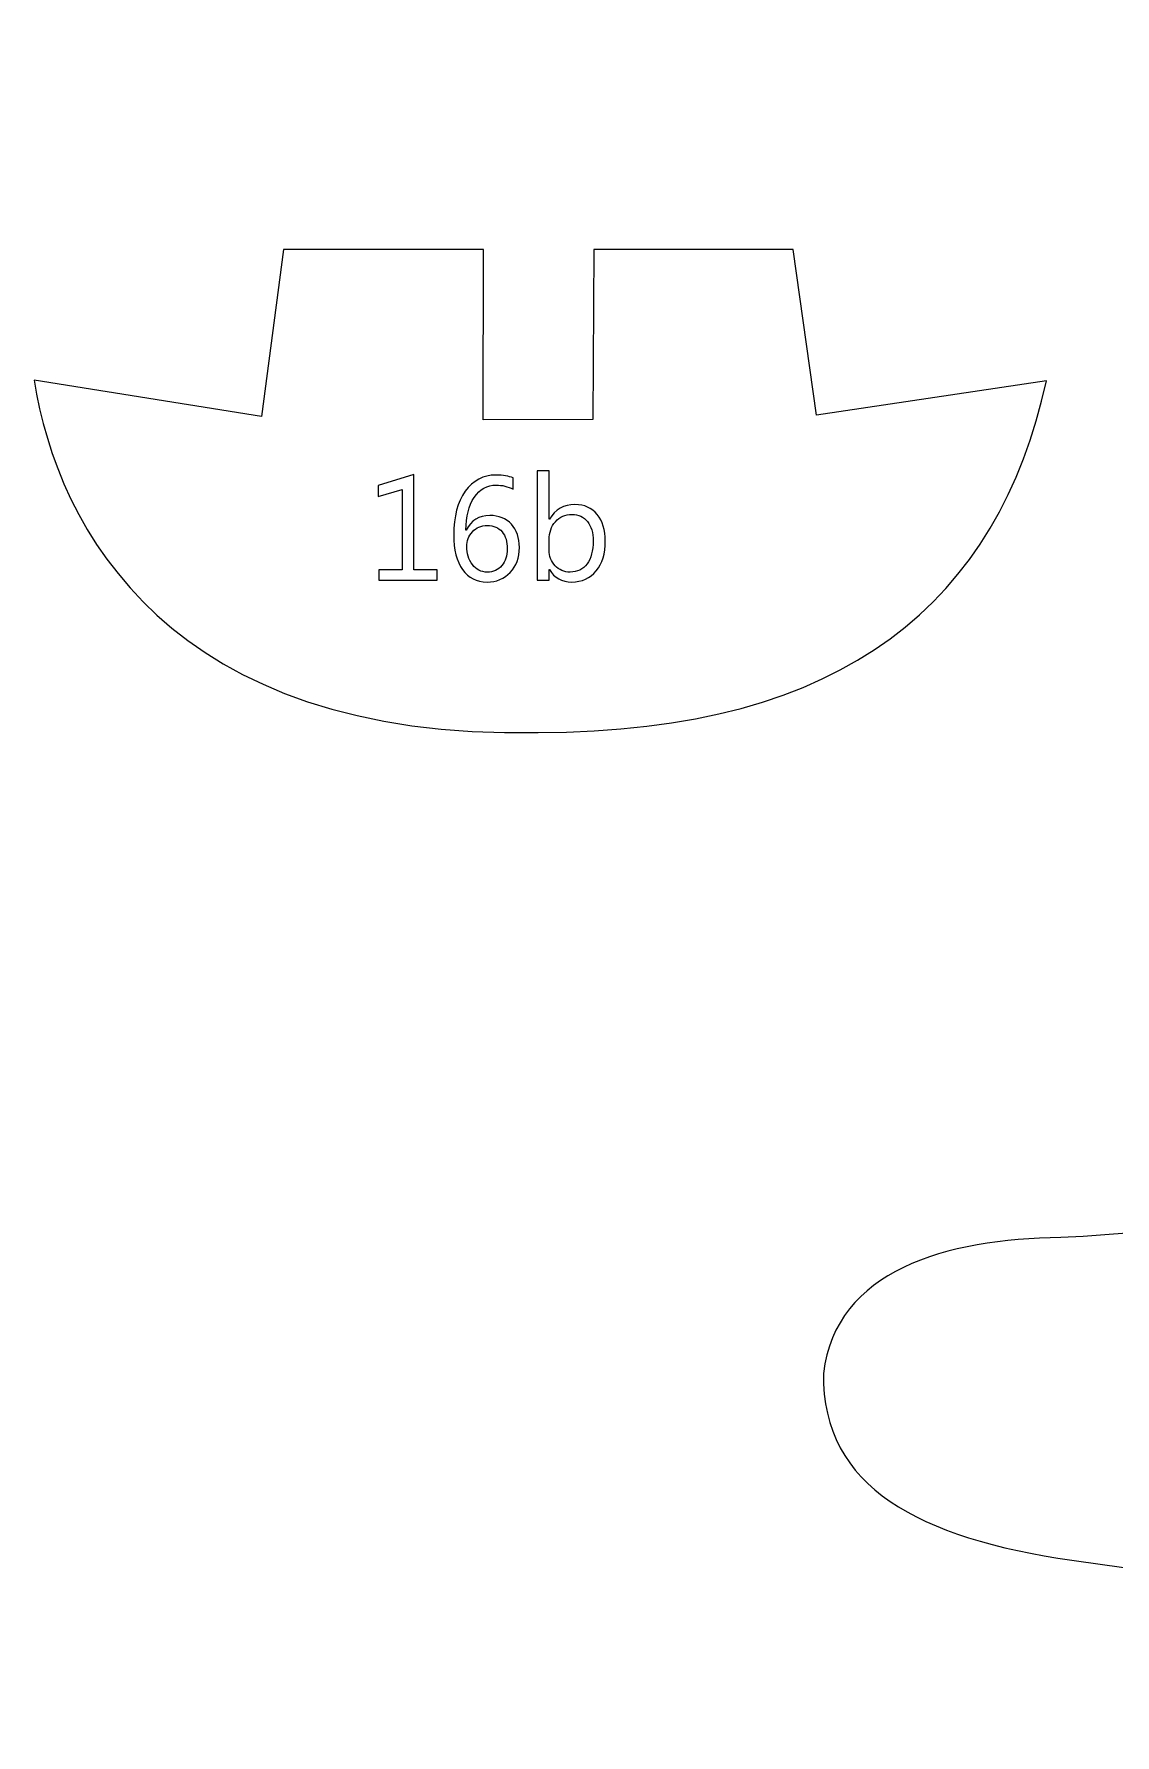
# Model space of a CAD drawing. Header units: centimetres. Extents: x -19.4 to 19.9, y -26.5 to 22.7.
# Drawn here: x 8.782 to 11.879, y -0.953 to 3.92 of the extents above; entities that cross this region are included whole.
import ezdxf

# ---------------------------------------------------------------- set-up
doc = ezdxf.new("R2010")
doc.units = ezdxf.units.CM
doc.header["$MEASUREMENT"] = 0
doc.layers.add('Camada 1', color=7, linetype='Continuous')

msp = doc.modelspace()

# ---------------------------------------------------------------- linework, layer by layer
at = {"layer": 'Camada 1', "color": 7, "lineweight": 9}
for points, knots in [([(19.36805, -0.52056), (19.0927, -0.84228), (18.36591, -0.9528), (17.39038, -0.95164), (17.39038, -0.95164), (15.5, -0.90316), (13.63281, -0.71134), (11.75615, -0.45247), (11.75615, -0.45247), (11.31918, -0.3888), (11.04032, -0.24453), (11.0438, 0.08312), (11.0438, 0.08312), (11.07917, 0.37846), (11.39479, 0.46808), (11.72457, 0.47221), (11.72457, 0.47221), (13.08022, 0.5396), (14.13726, 1.04369), (15.49136, 1.79754), (15.49136, 1.79754), (16.71144, 2.44339), (17.96469, 3.445), (18.99971, 3.84808), (18.99971, 3.84808), (18.99971, 3.84808), (19.19294, 3.88981), (19.19294, 3.88981), (19.19294, 3.88981), (19.35045, 3.92), (19.42606, 3.91653), (19.44496, 3.82885), (19.44496, 3.82885), (19.75977, 2.62616), (19.59039, 0.38517), (19.36805, -0.52056)], [0, 0, 0, 0, 0.1, 0.1, 0.1, 0.1, 0.2, 0.2, 0.2, 0.2, 0.3, 0.3, 0.3, 0.3, 0.4, 0.4, 0.4, 0.4, 0.5, 0.5, 0.5, 0.5, 0.6, 0.6, 0.6, 0.6, 0.7, 0.7, 0.7, 0.7, 0.8, 0.8, 0.8, 0.8, 1, 1, 1, 1]), ([(9.49628, 3.30263), (9.49628, 3.30263), (10.06958, 3.30253), (10.06958, 3.30253), (10.06958, 3.30253), (10.06958, 3.30253), (10.06854, 2.81519), (10.06854, 2.81519), (10.06854, 2.81519), (10.06854, 2.81519), (10.38289, 2.81533), (10.38289, 2.81533), (10.38289, 2.81533), (10.38289, 2.81533), (10.38623, 3.30239), (10.38623, 3.30239), (10.38623, 3.30239), (10.38623, 3.30239), (10.95737, 3.30259), (10.95737, 3.30259), (10.95737, 3.30259), (10.95737, 3.30259), (11.02432, 2.82852), (11.02432, 2.82852), (11.02432, 2.82852), (11.02432, 2.82852), (11.68282, 2.92607), (11.68282, 2.92607), (11.68282, 2.92607), (11.54472, 2.29948), (11.11198, 1.91874), (10.22632, 1.91933), (10.22632, 1.91933), (9.17259, 1.8963), (8.84899, 2.50171), (8.78164, 2.92866), (8.78164, 2.92866), (8.78164, 2.92866), (9.43399, 2.8239), (9.43399, 2.8239), (9.43399, 2.8239), (9.43399, 2.8239), (9.49628, 3.30263), (9.49628, 3.30263)], [0, 0, 0, 0, 0.0833333, 0.0833333, 0.0833333, 0.0833333, 0.1666667, 0.1666667, 0.1666667, 0.1666667, 0.25, 0.25, 0.25, 0.25, 0.3333333, 0.3333333, 0.3333333, 0.3333333, 0.4166667, 0.4166667, 0.4166667, 0.4166667, 0.5, 0.5, 0.5, 0.5, 0.5833333, 0.5833333, 0.5833333, 0.5833333, 0.6666667, 0.6666667, 0.6666667, 0.6666667, 0.75, 0.75, 0.75, 0.75, 0.8333333, 0.8333333, 0.8333333, 0.8333333, 1, 1, 1, 1])]:
    msp.add_open_spline(points, degree=3, knots=knots, dxfattribs=at)
at = {"layer": 'Camada 1', "color": 7}
for points, knots in [([(9.9374, 2.3552), (9.9374, 2.3552), (9.76976, 2.3552), (9.76976, 2.3552), (9.76976, 2.3552), (9.76976, 2.3552), (9.76976, 2.38483), (9.76976, 2.38483), (9.76976, 2.38483), (9.76976, 2.38483), (9.83664, 2.38483), (9.83664, 2.38483), (9.83664, 2.38483), (9.83664, 2.38483), (9.83664, 2.61527), (9.83664, 2.61527), (9.83664, 2.61527), (9.83664, 2.61527), (9.76806, 2.59481), (9.76806, 2.59481), (9.76806, 2.59481), (9.76806, 2.59481), (9.76806, 2.62698), (9.76806, 2.62698), (9.76806, 2.62698), (9.76806, 2.62698), (9.87051, 2.65831), (9.87051, 2.65831), (9.87051, 2.65831), (9.87051, 2.65831), (9.87051, 2.38483), (9.87051, 2.38483), (9.87051, 2.38483), (9.87051, 2.38483), (9.9374, 2.38483), (9.9374, 2.38483), (9.9374, 2.38483), (9.9374, 2.38483), (9.9374, 2.3552), (9.9374, 2.3552)], [0, 0, 0, 0, 0.0909091, 0.0909091, 0.0909091, 0.0909091, 0.1818182, 0.1818182, 0.1818182, 0.1818182, 0.2727273, 0.2727273, 0.2727273, 0.2727273, 0.3636364, 0.3636364, 0.3636364, 0.3636364, 0.4545455, 0.4545455, 0.4545455, 0.4545455, 0.5454545, 0.5454545, 0.5454545, 0.5454545, 0.6363636, 0.6363636, 0.6363636, 0.6363636, 0.7272727, 0.7272727, 0.7272727, 0.7272727, 0.8181818, 0.8181818, 0.8181818, 0.8181818, 1, 1, 1, 1]), ([(10.15457, 2.64815), (10.15457, 2.64815), (10.15457, 2.61605), (10.15457, 2.61605), (10.15457, 2.61605), (10.13926, 2.62388), (10.12318, 2.62783), (10.10624, 2.62783), (10.10624, 2.62783), (10.07999, 2.62783), (10.05897, 2.61612), (10.04316, 2.59269), (10.04316, 2.59269), (10.02743, 2.56927), (10.01953, 2.53787), (10.01953, 2.49857), (10.01953, 2.49857), (10.01953, 2.49857), (10.02037, 2.49857), (10.02037, 2.49857), (10.02037, 2.49857), (10.03413, 2.52658), (10.05671, 2.54062), (10.08811, 2.54062), (10.08811, 2.54062), (10.114, 2.54062), (10.13453, 2.5323), (10.14985, 2.51572), (10.14985, 2.51572), (10.16516, 2.49907), (10.17278, 2.47684), (10.17278, 2.44897), (10.17278, 2.44897), (10.17278, 2.4199), (10.16403, 2.39612), (10.14653, 2.37771), (10.14653, 2.37771), (10.12903, 2.35929), (10.10681, 2.35012), (10.07985, 2.35012), (10.07985, 2.35012), (10.05008, 2.35012), (10.02672, 2.36197), (10.00979, 2.38568), (10.00979, 2.38568), (9.99286, 2.40939), (9.98439, 2.44269), (9.98439, 2.48559), (9.98439, 2.48559), (9.98439, 2.53759), (9.99547, 2.57908), (10.01762, 2.61005), (10.01762, 2.61005), (10.03978, 2.6411), (10.06906, 2.65662), (10.1054, 2.65662), (10.1054, 2.65662), (10.12607, 2.65662), (10.14244, 2.6538), (10.15457, 2.64815)], [0, 0, 0, 0, 0.0625, 0.0625, 0.0625, 0.0625, 0.125, 0.125, 0.125, 0.125, 0.1875, 0.1875, 0.1875, 0.1875, 0.25, 0.25, 0.25, 0.25, 0.3125, 0.3125, 0.3125, 0.3125, 0.375, 0.375, 0.375, 0.375, 0.4375, 0.4375, 0.4375, 0.4375, 0.5, 0.5, 0.5, 0.5, 0.5625, 0.5625, 0.5625, 0.5625, 0.625, 0.625, 0.625, 0.625, 0.6875, 0.6875, 0.6875, 0.6875, 0.75, 0.75, 0.75, 0.75, 0.8125, 0.8125, 0.8125, 0.8125, 0.875, 0.875, 0.875, 0.875, 1, 1, 1, 1]), ([(10.25871, 2.38554), (10.25871, 2.38554), (10.25787, 2.38554), (10.25787, 2.38554), (10.25787, 2.38554), (10.25787, 2.38554), (10.25787, 2.3552), (10.25787, 2.3552), (10.25787, 2.3552), (10.25787, 2.3552), (10.224, 2.3552), (10.224, 2.3552), (10.224, 2.3552), (10.224, 2.3552), (10.224, 2.66847), (10.224, 2.66847), (10.224, 2.66847), (10.224, 2.66847), (10.25787, 2.66847), (10.25787, 2.66847), (10.25787, 2.66847), (10.25787, 2.66847), (10.25787, 2.5299), (10.25787, 2.5299), (10.25787, 2.5299), (10.25787, 2.5299), (10.25871, 2.5299), (10.25871, 2.5299), (10.25871, 2.5299), (10.27537, 2.55791), (10.29978, 2.57195), (10.33188, 2.57195), (10.33188, 2.57195), (10.35905, 2.57195), (10.38028, 2.5625), (10.39566, 2.54352), (10.39566, 2.54352), (10.41105, 2.52454), (10.41874, 2.49914), (10.41874, 2.46724), (10.41874, 2.46724), (10.41874, 2.43182), (10.41013, 2.40339), (10.39291, 2.38208), (10.39291, 2.38208), (10.37563, 2.36077), (10.35206, 2.35012), (10.32214, 2.35012), (10.32214, 2.35012), (10.2942, 2.35012), (10.27304, 2.3619), (10.25871, 2.38554)], [0, 0, 0, 0, 0.0714286, 0.0714286, 0.0714286, 0.0714286, 0.1428571, 0.1428571, 0.1428571, 0.1428571, 0.2142857, 0.2142857, 0.2142857, 0.2142857, 0.2857143, 0.2857143, 0.2857143, 0.2857143, 0.3571429, 0.3571429, 0.3571429, 0.3571429, 0.4285714, 0.4285714, 0.4285714, 0.4285714, 0.5, 0.5, 0.5, 0.5, 0.5714286, 0.5714286, 0.5714286, 0.5714286, 0.6428571, 0.6428571, 0.6428571, 0.6428571, 0.7142857, 0.7142857, 0.7142857, 0.7142857, 0.7857143, 0.7857143, 0.7857143, 0.7857143, 0.8571429, 0.8571429, 0.8571429, 0.8571429, 1, 1, 1, 1]), ([(10.25787, 2.4712), (10.25787, 2.4712), (10.25787, 2.44156), (10.25787, 2.44156), (10.25787, 2.44156), (10.25787, 2.42399), (10.26358, 2.40911), (10.27494, 2.39683), (10.27494, 2.39683), (10.2863, 2.38462), (10.30077, 2.37848), (10.31826, 2.37848), (10.31826, 2.37848), (10.3388, 2.37848), (10.35488, 2.38639), (10.36653, 2.40212), (10.36653, 2.40212), (10.37817, 2.41792), (10.38402, 2.4398), (10.38402, 2.46788), (10.38402, 2.46788), (10.38402, 2.49152), (10.37859, 2.51007), (10.36765, 2.52348), (10.36765, 2.52348), (10.35679, 2.53688), (10.34204, 2.54359), (10.32341, 2.54359), (10.32341, 2.54359), (10.30373, 2.54359), (10.28785, 2.53674), (10.27586, 2.52298), (10.27586, 2.52298), (10.26387, 2.50923), (10.25787, 2.49194), (10.25787, 2.4712)], [0, 0, 0, 0, 0.1, 0.1, 0.1, 0.1, 0.2, 0.2, 0.2, 0.2, 0.3, 0.3, 0.3, 0.3, 0.4, 0.4, 0.4, 0.4, 0.5, 0.5, 0.5, 0.5, 0.6, 0.6, 0.6, 0.6, 0.7, 0.7, 0.7, 0.7, 0.8, 0.8, 0.8, 0.8, 1, 1, 1, 1]), ([(10.08056, 2.51184), (10.06306, 2.51184), (10.04888, 2.50591), (10.03801, 2.49406), (10.03801, 2.49406), (10.02708, 2.48213), (10.02164, 2.46816), (10.02164, 2.452), (10.02164, 2.452), (10.02164, 2.43168), (10.02708, 2.4144), (10.03787, 2.4), (10.03787, 2.4), (10.04867, 2.38568), (10.06306, 2.37848), (10.08098, 2.37848), (10.08098, 2.37848), (10.09806, 2.37848), (10.11189, 2.38476), (10.12233, 2.39725), (10.12233, 2.39725), (10.13284, 2.40974), (10.13806, 2.42554), (10.13806, 2.44474), (10.13806, 2.44474), (10.13806, 2.46576), (10.13305, 2.48213), (10.12296, 2.49406), (10.12296, 2.49406), (10.11287, 2.50591), (10.09876, 2.51184), (10.08056, 2.51184)], [0, 0, 0, 0, 0.1111111, 0.1111111, 0.1111111, 0.1111111, 0.2222222, 0.2222222, 0.2222222, 0.2222222, 0.3333333, 0.3333333, 0.3333333, 0.3333333, 0.4444444, 0.4444444, 0.4444444, 0.4444444, 0.5555556, 0.5555556, 0.5555556, 0.5555556, 0.6666667, 0.6666667, 0.6666667, 0.6666667, 0.7777778, 0.7777778, 0.7777778, 0.7777778, 1, 1, 1, 1])]:
    msp.add_open_spline(points, degree=3, knots=knots, dxfattribs=at)
at = {"layer": 'Camada 1', "color": 250, "lineweight": 9}
for points, knots in [([(9.9374, 2.3552), (9.9374, 2.3552), (9.76976, 2.3552), (9.76976, 2.3552), (9.76976, 2.3552), (9.76976, 2.3552), (9.76976, 2.38483), (9.76976, 2.38483), (9.76976, 2.38483), (9.76976, 2.38483), (9.83664, 2.38483), (9.83664, 2.38483), (9.83664, 2.38483), (9.83664, 2.38483), (9.83664, 2.61527), (9.83664, 2.61527), (9.83664, 2.61527), (9.83664, 2.61527), (9.76806, 2.59481), (9.76806, 2.59481), (9.76806, 2.59481), (9.76806, 2.59481), (9.76806, 2.62698), (9.76806, 2.62698), (9.76806, 2.62698), (9.76806, 2.62698), (9.87051, 2.65831), (9.87051, 2.65831), (9.87051, 2.65831), (9.87051, 2.65831), (9.87051, 2.38483), (9.87051, 2.38483), (9.87051, 2.38483), (9.87051, 2.38483), (9.9374, 2.38483), (9.9374, 2.38483), (9.9374, 2.38483), (9.9374, 2.38483), (9.9374, 2.3552), (9.9374, 2.3552)], [0, 0, 0, 0, 0.0909091, 0.0909091, 0.0909091, 0.0909091, 0.1818182, 0.1818182, 0.1818182, 0.1818182, 0.2727273, 0.2727273, 0.2727273, 0.2727273, 0.3636364, 0.3636364, 0.3636364, 0.3636364, 0.4545455, 0.4545455, 0.4545455, 0.4545455, 0.5454545, 0.5454545, 0.5454545, 0.5454545, 0.6363636, 0.6363636, 0.6363636, 0.6363636, 0.7272727, 0.7272727, 0.7272727, 0.7272727, 0.8181818, 0.8181818, 0.8181818, 0.8181818, 1, 1, 1, 1]), ([(10.15457, 2.64815), (10.15457, 2.64815), (10.15457, 2.61605), (10.15457, 2.61605), (10.15457, 2.61605), (10.13926, 2.62388), (10.12318, 2.62783), (10.10624, 2.62783), (10.10624, 2.62783), (10.07999, 2.62783), (10.05897, 2.61612), (10.04316, 2.59269), (10.04316, 2.59269), (10.02743, 2.56927), (10.01953, 2.53787), (10.01953, 2.49857), (10.01953, 2.49857), (10.01953, 2.49857), (10.02037, 2.49857), (10.02037, 2.49857), (10.02037, 2.49857), (10.03413, 2.52658), (10.05671, 2.54062), (10.08811, 2.54062), (10.08811, 2.54062), (10.114, 2.54062), (10.13453, 2.5323), (10.14985, 2.51572), (10.14985, 2.51572), (10.16516, 2.49907), (10.17278, 2.47684), (10.17278, 2.44897), (10.17278, 2.44897), (10.17278, 2.4199), (10.16403, 2.39612), (10.14653, 2.37771), (10.14653, 2.37771), (10.12903, 2.35929), (10.10681, 2.35012), (10.07985, 2.35012), (10.07985, 2.35012), (10.05008, 2.35012), (10.02672, 2.36197), (10.00979, 2.38568), (10.00979, 2.38568), (9.99286, 2.40939), (9.98439, 2.44269), (9.98439, 2.48559), (9.98439, 2.48559), (9.98439, 2.53759), (9.99547, 2.57908), (10.01762, 2.61005), (10.01762, 2.61005), (10.03978, 2.6411), (10.06906, 2.65662), (10.1054, 2.65662), (10.1054, 2.65662), (10.12607, 2.65662), (10.14244, 2.6538), (10.15457, 2.64815)], [0, 0, 0, 0, 0.0625, 0.0625, 0.0625, 0.0625, 0.125, 0.125, 0.125, 0.125, 0.1875, 0.1875, 0.1875, 0.1875, 0.25, 0.25, 0.25, 0.25, 0.3125, 0.3125, 0.3125, 0.3125, 0.375, 0.375, 0.375, 0.375, 0.4375, 0.4375, 0.4375, 0.4375, 0.5, 0.5, 0.5, 0.5, 0.5625, 0.5625, 0.5625, 0.5625, 0.625, 0.625, 0.625, 0.625, 0.6875, 0.6875, 0.6875, 0.6875, 0.75, 0.75, 0.75, 0.75, 0.8125, 0.8125, 0.8125, 0.8125, 0.875, 0.875, 0.875, 0.875, 1, 1, 1, 1]), ([(10.25871, 2.38554), (10.25871, 2.38554), (10.25787, 2.38554), (10.25787, 2.38554), (10.25787, 2.38554), (10.25787, 2.38554), (10.25787, 2.3552), (10.25787, 2.3552), (10.25787, 2.3552), (10.25787, 2.3552), (10.224, 2.3552), (10.224, 2.3552), (10.224, 2.3552), (10.224, 2.3552), (10.224, 2.66847), (10.224, 2.66847), (10.224, 2.66847), (10.224, 2.66847), (10.25787, 2.66847), (10.25787, 2.66847), (10.25787, 2.66847), (10.25787, 2.66847), (10.25787, 2.5299), (10.25787, 2.5299), (10.25787, 2.5299), (10.25787, 2.5299), (10.25871, 2.5299), (10.25871, 2.5299), (10.25871, 2.5299), (10.27537, 2.55791), (10.29978, 2.57195), (10.33188, 2.57195), (10.33188, 2.57195), (10.35905, 2.57195), (10.38028, 2.5625), (10.39566, 2.54352), (10.39566, 2.54352), (10.41105, 2.52454), (10.41874, 2.49914), (10.41874, 2.46724), (10.41874, 2.46724), (10.41874, 2.43182), (10.41013, 2.40339), (10.39291, 2.38208), (10.39291, 2.38208), (10.37563, 2.36077), (10.35206, 2.35012), (10.32214, 2.35012), (10.32214, 2.35012), (10.2942, 2.35012), (10.27304, 2.3619), (10.25871, 2.38554)], [0, 0, 0, 0, 0.0714286, 0.0714286, 0.0714286, 0.0714286, 0.1428571, 0.1428571, 0.1428571, 0.1428571, 0.2142857, 0.2142857, 0.2142857, 0.2142857, 0.2857143, 0.2857143, 0.2857143, 0.2857143, 0.3571429, 0.3571429, 0.3571429, 0.3571429, 0.4285714, 0.4285714, 0.4285714, 0.4285714, 0.5, 0.5, 0.5, 0.5, 0.5714286, 0.5714286, 0.5714286, 0.5714286, 0.6428571, 0.6428571, 0.6428571, 0.6428571, 0.7142857, 0.7142857, 0.7142857, 0.7142857, 0.7857143, 0.7857143, 0.7857143, 0.7857143, 0.8571429, 0.8571429, 0.8571429, 0.8571429, 1, 1, 1, 1]), ([(10.25787, 2.4712), (10.25787, 2.4712), (10.25787, 2.44156), (10.25787, 2.44156), (10.25787, 2.44156), (10.25787, 2.42399), (10.26358, 2.40911), (10.27494, 2.39683), (10.27494, 2.39683), (10.2863, 2.38462), (10.30077, 2.37848), (10.31826, 2.37848), (10.31826, 2.37848), (10.3388, 2.37848), (10.35488, 2.38639), (10.36653, 2.40212), (10.36653, 2.40212), (10.37817, 2.41792), (10.38402, 2.4398), (10.38402, 2.46788), (10.38402, 2.46788), (10.38402, 2.49152), (10.37859, 2.51007), (10.36765, 2.52348), (10.36765, 2.52348), (10.35679, 2.53688), (10.34204, 2.54359), (10.32341, 2.54359), (10.32341, 2.54359), (10.30373, 2.54359), (10.28785, 2.53674), (10.27586, 2.52298), (10.27586, 2.52298), (10.26387, 2.50923), (10.25787, 2.49194), (10.25787, 2.4712)], [0, 0, 0, 0, 0.1, 0.1, 0.1, 0.1, 0.2, 0.2, 0.2, 0.2, 0.3, 0.3, 0.3, 0.3, 0.4, 0.4, 0.4, 0.4, 0.5, 0.5, 0.5, 0.5, 0.6, 0.6, 0.6, 0.6, 0.7, 0.7, 0.7, 0.7, 0.8, 0.8, 0.8, 0.8, 1, 1, 1, 1]), ([(10.08056, 2.51184), (10.06306, 2.51184), (10.04888, 2.50591), (10.03801, 2.49406), (10.03801, 2.49406), (10.02708, 2.48213), (10.02164, 2.46816), (10.02164, 2.452), (10.02164, 2.452), (10.02164, 2.43168), (10.02708, 2.4144), (10.03787, 2.4), (10.03787, 2.4), (10.04867, 2.38568), (10.06306, 2.37848), (10.08098, 2.37848), (10.08098, 2.37848), (10.09806, 2.37848), (10.11189, 2.38476), (10.12233, 2.39725), (10.12233, 2.39725), (10.13284, 2.40974), (10.13806, 2.42554), (10.13806, 2.44474), (10.13806, 2.44474), (10.13806, 2.46576), (10.13305, 2.48213), (10.12296, 2.49406), (10.12296, 2.49406), (10.11287, 2.50591), (10.09876, 2.51184), (10.08056, 2.51184)], [0, 0, 0, 0, 0.1111111, 0.1111111, 0.1111111, 0.1111111, 0.2222222, 0.2222222, 0.2222222, 0.2222222, 0.3333333, 0.3333333, 0.3333333, 0.3333333, 0.4444444, 0.4444444, 0.4444444, 0.4444444, 0.5555556, 0.5555556, 0.5555556, 0.5555556, 0.6666667, 0.6666667, 0.6666667, 0.6666667, 0.7777778, 0.7777778, 0.7777778, 0.7777778, 1, 1, 1, 1])]:
    msp.add_open_spline(points, degree=3, knots=knots, dxfattribs=at)

doc.saveas('drawing.dxf')
